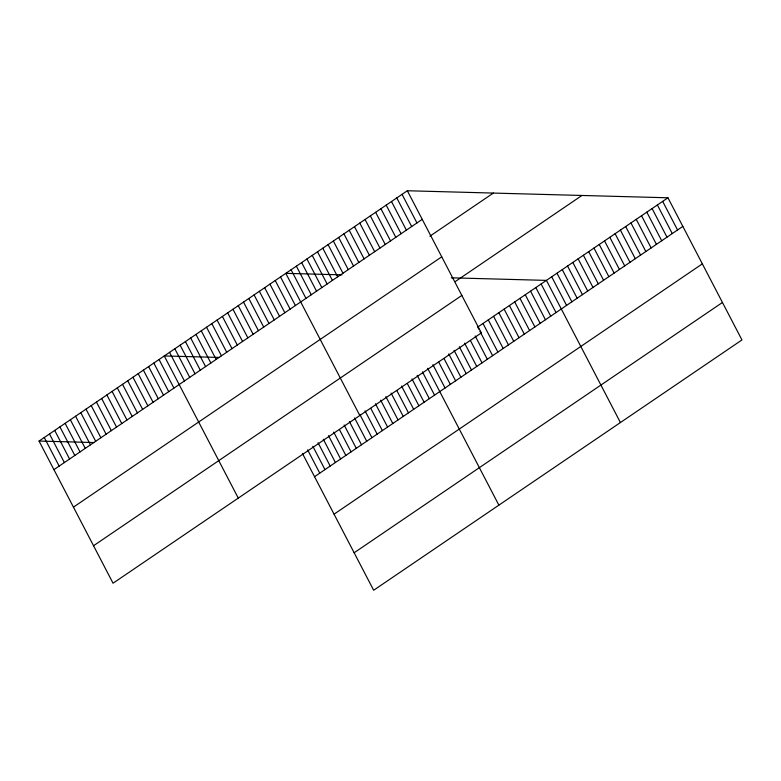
<?xml version="1.0" encoding="UTF-8"?>
<svg xmlns="http://www.w3.org/2000/svg" width="781" height="781" viewBox="0 0 781 781"><rect width="100%" height="100%" fill="white"/><g stroke="black" fill="none" stroke-linecap="round" stroke-linejoin="round"><path stroke-width="1.17" d="M407.34 190.749L481.35 332.911L113.05 583.212L39.05 441.06L407.34 190.749L667.95 197.788L741.95 339.94L373.66 590.251L302.413 453.39M53.938 469.654L422.238 219.354M429.931 236.174L493.348 193.073M73.443 507.133L441.743 256.822M455.128 281.658L581.952 195.465M93.544 545.734L461.835 295.433M667.95 197.788L477.718 327.073L478.821 329.191M314.548 476.693L682.838 226.392M334.053 514.171L702.344 263.861M354.144 552.772L722.445 302.472M342.039 274.873L285.807 273.35L359.807 415.502M451.32 277.821L546.417 280.389L620.417 422.541M219.402 357.444L164.274 355.951L238.273 498.102M39.05 441.06L94.179 442.544M662.669 201.381L677.557 229.985M657.377 204.973L672.265 233.578M652.096 208.566L666.984 237.16M646.814 212.159L661.702 240.753M641.533 215.751L656.421 244.346M636.242 219.334L651.129 247.938M630.96 222.927L645.848 251.531M625.679 226.519L640.566 255.123M620.387 230.112L635.285 258.716M615.106 233.704L629.994 262.309M609.824 237.297L624.712 265.891M604.543 240.89L619.431 269.484M599.252 244.482L614.139 273.077M593.97 248.065L608.858 276.669M588.689 251.658L603.576 280.262M583.397 255.25L598.295 283.854M578.116 258.843L593.004 287.447M572.834 262.436L587.722 291.04M567.553 266.028L582.441 294.622M562.261 269.621L577.149 298.215M556.98 273.204L571.868 301.808M551.698 276.796L566.586 305.4M541.126 283.981L556.013 312.585M535.844 287.574L550.732 316.178M530.563 291.167L545.45 319.761M525.271 294.759L540.169 323.354M519.99 298.352L534.878 326.946M514.708 301.935L529.596 330.539M509.427 305.527L524.315 334.131M504.135 309.12L519.023 337.724M498.854 312.712L513.742 341.317M493.572 316.305L508.46 344.909M488.281 319.898L503.179 348.492M483 323.49L497.887 352.085M479.925 331.31L492.606 355.677M402.059 194.342L416.947 222.946M475.19 335.967L487.324 359.27M396.777 197.935L411.665 226.539M470.455 340.614L482.033 362.862M391.496 201.527L406.384 230.131M464.627 343.152L476.752 366.455M386.204 205.12L401.092 233.714M459.335 346.735L471.47 370.048M380.923 208.712L395.811 237.307M454.054 350.327L466.189 373.63M375.641 212.305L390.529 240.899M448.772 353.92L460.897 377.223M370.36 215.888L385.248 244.492M444.038 358.577L455.616 380.816M365.069 219.481L379.956 248.085M438.756 362.159L450.334 384.408M359.787 223.073L374.675 251.677M432.918 364.698L445.043 388.001M354.506 226.666L369.393 255.27M427.637 368.29L498.874 505.141M349.214 230.258L364.102 258.862M422.414 371.834L434.548 395.137M343.933 233.851L358.821 262.445M417.2 375.378L429.325 398.681M338.651 237.444L353.539 266.038M411.977 378.922L424.112 402.225M333.37 241.036L348.258 269.63M407.311 383.53L418.889 405.778M328.079 244.619L342.966 273.223M401.541 386.019L413.676 409.322M322.797 248.212L337.685 276.816M396.875 390.627L408.463 412.866M317.516 251.804L332.403 280.408M391.105 393.107L403.24 416.41M312.224 255.397L327.122 284.001M385.892 396.65L398.027 419.963M380.679 400.204L392.804 423.507M306.943 258.989L321.831 287.584M375.456 403.748L387.591 427.051M301.661 262.582L316.549 291.176M370.79 408.356L382.368 430.595M296.38 266.175L311.268 294.769M365.02 410.835L377.155 434.138M291.088 269.757L305.976 298.362M359.807 414.389L371.932 437.692M354.584 417.933L366.719 441.236M280.525 276.943L295.413 305.547M349.371 421.476L361.505 444.779M275.244 280.535L290.132 309.139M344.148 425.02L356.282 448.323M269.953 284.128L284.84 312.732M339.481 429.628L351.069 451.877M264.671 287.72L279.559 316.315M333.721 432.118L345.846 455.421M259.39 291.313L274.277 319.907M328.498 435.661L340.633 458.964M254.098 294.906L268.986 323.5M323.285 439.205L335.41 462.508M248.817 298.488L263.705 327.093M318.062 442.749L330.197 466.052M243.535 302.081L258.423 330.685M312.849 446.302L324.974 469.606M238.254 305.674L253.142 334.278M307.626 449.846L319.761 473.149M232.963 309.266L247.85 337.87M227.681 312.859L242.569 341.463M222.4 316.451L237.287 345.046M217.108 320.044L232.006 348.638M211.827 323.627L226.715 352.231M206.545 327.219L221.433 355.824M201.264 330.812L216.152 359.416M195.972 334.405L210.86 363.009M190.691 337.997L205.579 366.601M185.409 341.59L200.297 370.184M180.128 345.182L195.016 373.777M174.837 348.775L189.724 377.369M169.555 352.358L184.443 380.962M159.051 359.504L173.938 388.098M153.837 363.048L168.725 391.642M148.615 366.592L163.502 395.196M143.401 370.135L158.289 398.74M138.178 373.679L153.076 402.283M132.965 377.233L147.853 405.827M127.752 380.777L142.64 409.371M122.529 384.32L137.417 412.924M117.316 387.864L132.204 416.468M112.093 391.418L126.981 420.012M106.88 394.961L121.768 423.556M101.657 398.505L116.545 427.109M96.444 402.049L111.332 430.653M91.221 405.593L106.118 434.197M86.008 409.146L100.895 437.741M80.794 412.69L95.682 441.285M75.572 416.234L90.459 444.838M70.358 419.778L85.246 448.382M65.135 423.331L80.023 451.926M59.922 426.875L74.81 455.469M54.699 430.419L69.587 459.023M49.486 433.963L64.374 462.567M44.263 437.506L59.161 466.111"/></g></svg>
